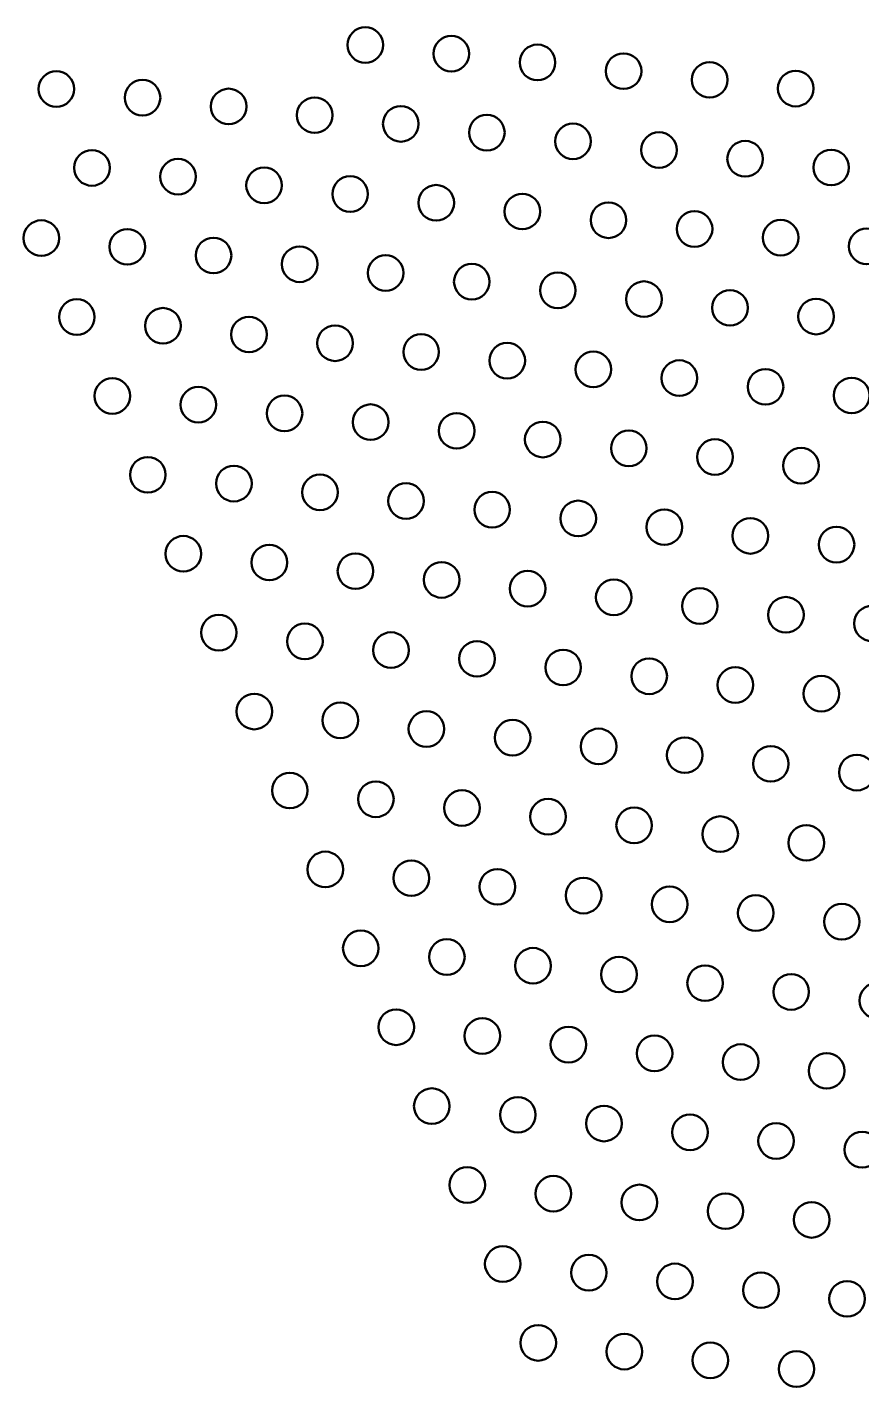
# Model space of a CAD drawing. Header units: inches. Extents: x 17.2 to 30.9, y 2 to 10.
# Drawn here: x 19.908 to 21.047, y 5.154 to 7.01 of the extents above; entities that cross this region are included whole.
import ezdxf

# ---------------------------------------------------------------- set-up
doc = ezdxf.new("R2010")
doc.units = ezdxf.units.IN
doc.header["$MEASUREMENT"] = 0
doc.layers.add('Visible', color=7, linetype='Continuous', lineweight=0)

# ---------------------------------------------------------------- blocks, each defined once
blk = doc.blocks.new('Block_1792')
at = {"layer": 'Visible', "color": 7, "lineweight": 50}
blk.add_circle((20.9583, 5.1781), 0.0243, dxfattribs=at)
blk = doc.blocks.new('Block_1793')
at = {"layer": 'Visible', "color": 7, "lineweight": 50}
blk.add_circle((20.8408, 5.19), 0.0243, dxfattribs=at)
blk = doc.blocks.new('Block_1794')
at = {"layer": 'Visible', "color": 7, "lineweight": 50}
blk.add_circle((20.7233, 5.2019), 0.0243, dxfattribs=at)
blk = doc.blocks.new('Block_1795')
at = {"layer": 'Visible', "color": 7, "lineweight": 50}
blk.add_circle((20.6058, 5.2138), 0.0243, dxfattribs=at)
blk = doc.blocks.new('Block_1810')
at = {"layer": 'Visible', "color": 7, "lineweight": 50}
blk.add_circle((21.0274, 5.2739), 0.0243, dxfattribs=at)
blk = doc.blocks.new('Block_1811')
at = {"layer": 'Visible', "color": 7, "lineweight": 50}
blk.add_circle((20.9099, 5.2858), 0.0243, dxfattribs=at)
blk = doc.blocks.new('Block_1812')
at = {"layer": 'Visible', "color": 7, "lineweight": 50}
blk.add_circle((20.7924, 5.2977), 0.0243, dxfattribs=at)
blk = doc.blocks.new('Block_1813')
at = {"layer": 'Visible', "color": 7, "lineweight": 50}
blk.add_circle((20.6749, 5.3096), 0.0243, dxfattribs=at)
blk = doc.blocks.new('Block_1814')
at = {"layer": 'Visible', "color": 7, "lineweight": 50}
blk.add_circle((20.5574, 5.3215), 0.0243, dxfattribs=at)
blk = doc.blocks.new('Block_1831')
at = {"layer": 'Visible', "color": 7, "lineweight": 50}
blk.add_circle((20.979, 5.3817), 0.0243, dxfattribs=at)
blk = doc.blocks.new('Block_1832')
at = {"layer": 'Visible', "color": 7, "lineweight": 50}
blk.add_circle((20.8614, 5.3936), 0.0243, dxfattribs=at)
blk = doc.blocks.new('Block_1833')
at = {"layer": 'Visible', "color": 7, "lineweight": 50}
blk.add_circle((20.7439, 5.4055), 0.0243, dxfattribs=at)
blk = doc.blocks.new('Block_1834')
at = {"layer": 'Visible', "color": 7, "lineweight": 50}
blk.add_circle((20.6264, 5.4174), 0.0243, dxfattribs=at)
blk = doc.blocks.new('Block_1835')
at = {"layer": 'Visible', "color": 7, "lineweight": 50}
blk.add_circle((20.5089, 5.4293), 0.0243, dxfattribs=at)
blk = doc.blocks.new('Block_1853')
at = {"layer": 'Visible', "color": 7, "lineweight": 50}
blk.add_circle((21.048, 5.4775), 0.0243, dxfattribs=at)
blk = doc.blocks.new('Block_1854')
at = {"layer": 'Visible', "color": 7, "lineweight": 50}
blk.add_circle((20.9305, 5.4894), 0.0243, dxfattribs=at)
blk = doc.blocks.new('Block_1855')
at = {"layer": 'Visible', "color": 7, "lineweight": 50}
blk.add_circle((20.813, 5.5013), 0.0243, dxfattribs=at)
blk = doc.blocks.new('Block_1856')
at = {"layer": 'Visible', "color": 7, "lineweight": 50}
blk.add_circle((20.6955, 5.5132), 0.0243, dxfattribs=at)
blk = doc.blocks.new('Block_1857')
at = {"layer": 'Visible', "color": 7, "lineweight": 50}
blk.add_circle((20.578, 5.5251), 0.0243, dxfattribs=at)
blk = doc.blocks.new('Block_1858')
at = {"layer": 'Visible', "color": 7, "lineweight": 50}
blk.add_circle((20.4605, 5.537), 0.0243, dxfattribs=at)
blk = doc.blocks.new('Block_1878')
at = {"layer": 'Visible', "color": 7, "lineweight": 50}
blk.add_circle((20.9996, 5.5852), 0.0243, dxfattribs=at)
blk = doc.blocks.new('Block_1879')
at = {"layer": 'Visible', "color": 7, "lineweight": 50}
blk.add_circle((20.8821, 5.5971), 0.0243, dxfattribs=at)
blk = doc.blocks.new('Block_1880')
at = {"layer": 'Visible', "color": 7, "lineweight": 50}
blk.add_circle((20.7646, 5.609), 0.0243, dxfattribs=at)
blk = doc.blocks.new('Block_1881')
at = {"layer": 'Visible', "color": 7, "lineweight": 50}
blk.add_circle((20.647, 5.6209), 0.0243, dxfattribs=at)
blk = doc.blocks.new('Block_1882')
at = {"layer": 'Visible', "color": 7, "lineweight": 50}
blk.add_circle((20.5295, 5.6328), 0.0243, dxfattribs=at)
blk = doc.blocks.new('Block_1883')
at = {"layer": 'Visible', "color": 7, "lineweight": 50}
blk.add_circle((20.412, 5.6447), 0.0243, dxfattribs=at)
blk = doc.blocks.new('Block_1905')
at = {"layer": 'Visible', "color": 7, "lineweight": 50}
blk.add_circle((21.0686, 5.681), 0.0243, dxfattribs=at)
blk = doc.blocks.new('Block_1906')
at = {"layer": 'Visible', "color": 7, "lineweight": 50}
blk.add_circle((20.9511, 5.6929), 0.0243, dxfattribs=at)
blk = doc.blocks.new('Block_1907')
at = {"layer": 'Visible', "color": 7, "lineweight": 50}
blk.add_circle((20.8336, 5.7048), 0.0243, dxfattribs=at)
blk = doc.blocks.new('Block_1908')
at = {"layer": 'Visible', "color": 7, "lineweight": 50}
blk.add_circle((20.7161, 5.7167), 0.0243, dxfattribs=at)
blk = doc.blocks.new('Block_1909')
at = {"layer": 'Visible', "color": 7, "lineweight": 50}
blk.add_circle((20.5986, 5.7286), 0.0243, dxfattribs=at)
blk = doc.blocks.new('Block_1910')
at = {"layer": 'Visible', "color": 7, "lineweight": 50}
blk.add_circle((20.4811, 5.7405), 0.0243, dxfattribs=at)
blk = doc.blocks.new('Block_1911')
at = {"layer": 'Visible', "color": 7, "lineweight": 50}
blk.add_circle((20.3636, 5.7524), 0.0243, dxfattribs=at)
blk = doc.blocks.new('Block_1934')
at = {"layer": 'Visible', "color": 7, "lineweight": 50}
blk.add_circle((21.0202, 5.7887), 0.0243, dxfattribs=at)
blk = doc.blocks.new('Block_1935')
at = {"layer": 'Visible', "color": 7, "lineweight": 50}
blk.add_circle((20.9027, 5.8006), 0.0243, dxfattribs=at)
blk = doc.blocks.new('Block_1936')
at = {"layer": 'Visible', "color": 7, "lineweight": 50}
blk.add_circle((20.7852, 5.8125), 0.0243, dxfattribs=at)
blk = doc.blocks.new('Block_1937')
at = {"layer": 'Visible', "color": 7, "lineweight": 50}
blk.add_circle((20.6677, 5.8244), 0.0243, dxfattribs=at)
blk = doc.blocks.new('Block_1938')
at = {"layer": 'Visible', "color": 7, "lineweight": 50}
blk.add_circle((20.5501, 5.8363), 0.0243, dxfattribs=at)
blk = doc.blocks.new('Block_1939')
at = {"layer": 'Visible', "color": 7, "lineweight": 50}
blk.add_circle((20.4326, 5.8482), 0.0243, dxfattribs=at)
blk = doc.blocks.new('Block_1940')
at = {"layer": 'Visible', "color": 7, "lineweight": 50}
blk.add_circle((20.3151, 5.8601), 0.0243, dxfattribs=at)
blk = doc.blocks.new('Block_1963')
at = {"layer": 'Visible', "color": 7, "lineweight": 50}
blk.add_circle((20.9717, 5.8964), 0.0243, dxfattribs=at)
blk = doc.blocks.new('Block_1964')
at = {"layer": 'Visible', "color": 7, "lineweight": 50}
blk.add_circle((20.8542, 5.9083), 0.0243, dxfattribs=at)
blk = doc.blocks.new('Block_1965')
at = {"layer": 'Visible', "color": 7, "lineweight": 50}
blk.add_circle((20.7367, 5.9202), 0.0243, dxfattribs=at)
blk = doc.blocks.new('Block_1966')
at = {"layer": 'Visible', "color": 7, "lineweight": 50}
blk.add_circle((20.6192, 5.9321), 0.0243, dxfattribs=at)
blk = doc.blocks.new('Block_1967')
at = {"layer": 'Visible', "color": 7, "lineweight": 50}
blk.add_circle((20.5017, 5.944), 0.0243, dxfattribs=at)
blk = doc.blocks.new('Block_1968')
at = {"layer": 'Visible', "color": 7, "lineweight": 50}
blk.add_circle((20.3842, 5.9559), 0.0243, dxfattribs=at)
blk = doc.blocks.new('Block_1969')
at = {"layer": 'Visible', "color": 7, "lineweight": 50}
blk.add_circle((20.2667, 5.9678), 0.0243, dxfattribs=at)
blk = doc.blocks.new('Block_1991')
at = {"layer": 'Visible', "color": 7, "lineweight": 50}
blk.add_circle((21.0408, 5.9923), 0.0243, dxfattribs=at)
blk = doc.blocks.new('Block_1992')
at = {"layer": 'Visible', "color": 7, "lineweight": 50}
blk.add_circle((20.9233, 6.0042), 0.0243, dxfattribs=at)
blk = doc.blocks.new('Block_1993')
at = {"layer": 'Visible', "color": 7, "lineweight": 50}
blk.add_circle((20.8058, 6.0161), 0.0243, dxfattribs=at)
blk = doc.blocks.new('Block_1994')
at = {"layer": 'Visible', "color": 7, "lineweight": 50}
blk.add_circle((20.6883, 6.028), 0.0243, dxfattribs=at)
blk = doc.blocks.new('Block_1995')
at = {"layer": 'Visible', "color": 7, "lineweight": 50}
blk.add_circle((20.5708, 6.0399), 0.0243, dxfattribs=at)
blk = doc.blocks.new('Block_1996')
at = {"layer": 'Visible', "color": 7, "lineweight": 50}
blk.add_circle((20.4532, 6.0518), 0.0243, dxfattribs=at)
blk = doc.blocks.new('Block_1997')
at = {"layer": 'Visible', "color": 7, "lineweight": 50}
blk.add_circle((20.3357, 6.0637), 0.0243, dxfattribs=at)
blk = doc.blocks.new('Block_1998')
at = {"layer": 'Visible', "color": 7, "lineweight": 50}
blk.add_circle((20.2182, 6.0756), 0.0243, dxfattribs=at)
blk = doc.blocks.new('Block_2021')
at = {"layer": 'Visible', "color": 7, "lineweight": 50}
blk.add_circle((20.9923, 6.1), 0.0243, dxfattribs=at)
blk = doc.blocks.new('Block_2022')
at = {"layer": 'Visible', "color": 7, "lineweight": 50}
blk.add_circle((20.8748, 6.1119), 0.0243, dxfattribs=at)
blk = doc.blocks.new('Block_2023')
at = {"layer": 'Visible', "color": 7, "lineweight": 50}
blk.add_circle((20.7573, 6.1238), 0.0243, dxfattribs=at)
blk = doc.blocks.new('Block_2024')
at = {"layer": 'Visible', "color": 7, "lineweight": 50}
blk.add_circle((20.6398, 6.1357), 0.0243, dxfattribs=at)
blk = doc.blocks.new('Block_2025')
at = {"layer": 'Visible', "color": 7, "lineweight": 50}
blk.add_circle((20.5223, 6.1476), 0.0243, dxfattribs=at)
blk = doc.blocks.new('Block_2026')
at = {"layer": 'Visible', "color": 7, "lineweight": 50}
blk.add_circle((20.4048, 6.1595), 0.0243, dxfattribs=at)
blk = doc.blocks.new('Block_2027')
at = {"layer": 'Visible', "color": 7, "lineweight": 50}
blk.add_circle((20.2873, 6.1714), 0.0243, dxfattribs=at)
blk = doc.blocks.new('Block_2028')
at = {"layer": 'Visible', "color": 7, "lineweight": 50}
blk.add_circle((20.1698, 6.1833), 0.0243, dxfattribs=at)
blk = doc.blocks.new('Block_2050')
at = {"layer": 'Visible', "color": 7, "lineweight": 50}
blk.add_circle((21.0614, 6.1958), 0.0243, dxfattribs=at)
blk = doc.blocks.new('Block_2051')
at = {"layer": 'Visible', "color": 7, "lineweight": 50}
blk.add_circle((20.9439, 6.2077), 0.0243, dxfattribs=at)
blk = doc.blocks.new('Block_2052')
at = {"layer": 'Visible', "color": 7, "lineweight": 50}
blk.add_circle((20.8264, 6.2196), 0.0243, dxfattribs=at)
blk = doc.blocks.new('Block_2053')
at = {"layer": 'Visible', "color": 7, "lineweight": 50}
blk.add_circle((20.7089, 6.2315), 0.0243, dxfattribs=at)
blk = doc.blocks.new('Block_2054')
at = {"layer": 'Visible', "color": 7, "lineweight": 50}
blk.add_circle((20.5914, 6.2434), 0.0243, dxfattribs=at)
blk = doc.blocks.new('Block_2055')
at = {"layer": 'Visible', "color": 7, "lineweight": 50}
blk.add_circle((20.4739, 6.2553), 0.0243, dxfattribs=at)
blk = doc.blocks.new('Block_2056')
at = {"layer": 'Visible', "color": 7, "lineweight": 50}
blk.add_circle((20.3563, 6.2672), 0.0243, dxfattribs=at)
blk = doc.blocks.new('Block_2057')
at = {"layer": 'Visible', "color": 7, "lineweight": 50}
blk.add_circle((20.2388, 6.2791), 0.0243, dxfattribs=at)
blk = doc.blocks.new('Block_2058')
at = {"layer": 'Visible', "color": 7, "lineweight": 50}
blk.add_circle((20.1213, 6.291), 0.0243, dxfattribs=at)
blk = doc.blocks.new('Block_2080')
at = {"layer": 'Visible', "color": 7, "lineweight": 50}
blk.add_circle((21.013, 6.3035), 0.0243, dxfattribs=at)
blk = doc.blocks.new('Block_2081')
at = {"layer": 'Visible', "color": 7, "lineweight": 50}
blk.add_circle((20.8954, 6.3154), 0.0243, dxfattribs=at)
blk = doc.blocks.new('Block_2082')
at = {"layer": 'Visible', "color": 7, "lineweight": 50}
blk.add_circle((20.7779, 6.3273), 0.0243, dxfattribs=at)
blk = doc.blocks.new('Block_2083')
at = {"layer": 'Visible', "color": 7, "lineweight": 50}
blk.add_circle((20.6604, 6.3392), 0.0243, dxfattribs=at)
blk = doc.blocks.new('Block_2084')
at = {"layer": 'Visible', "color": 7, "lineweight": 50}
blk.add_circle((20.5429, 6.3511), 0.0243, dxfattribs=at)
blk = doc.blocks.new('Block_2085')
at = {"layer": 'Visible', "color": 7, "lineweight": 50}
blk.add_circle((20.4254, 6.363), 0.0243, dxfattribs=at)
blk = doc.blocks.new('Block_2086')
at = {"layer": 'Visible', "color": 7, "lineweight": 50}
blk.add_circle((20.3079, 6.3749), 0.0243, dxfattribs=at)
blk = doc.blocks.new('Block_2087')
at = {"layer": 'Visible', "color": 7, "lineweight": 50}
blk.add_circle((20.1904, 6.3868), 0.0243, dxfattribs=at)
blk = doc.blocks.new('Block_2088')
at = {"layer": 'Visible', "color": 7, "lineweight": 50}
blk.add_circle((20.0729, 6.3987), 0.0243, dxfattribs=at)
blk = doc.blocks.new('Block_2111')
at = {"layer": 'Visible', "color": 7, "lineweight": 50}
blk.add_circle((20.9645, 6.4112), 0.0243, dxfattribs=at)
blk = doc.blocks.new('Block_2112')
at = {"layer": 'Visible', "color": 7, "lineweight": 50}
blk.add_circle((20.847, 6.4231), 0.0243, dxfattribs=at)
blk = doc.blocks.new('Block_2113')
at = {"layer": 'Visible', "color": 7, "lineweight": 50}
blk.add_circle((20.7295, 6.435), 0.0243, dxfattribs=at)
blk = doc.blocks.new('Block_2114')
at = {"layer": 'Visible', "color": 7, "lineweight": 50}
blk.add_circle((20.612, 6.4469), 0.0243, dxfattribs=at)
blk = doc.blocks.new('Block_2115')
at = {"layer": 'Visible', "color": 7, "lineweight": 50}
blk.add_circle((20.4945, 6.4588), 0.0243, dxfattribs=at)
blk = doc.blocks.new('Block_2116')
at = {"layer": 'Visible', "color": 7, "lineweight": 50}
blk.add_circle((20.377, 6.4707), 0.0243, dxfattribs=at)
blk = doc.blocks.new('Block_2117')
at = {"layer": 'Visible', "color": 7, "lineweight": 50}
blk.add_circle((20.2595, 6.4826), 0.0243, dxfattribs=at)
blk = doc.blocks.new('Block_2118')
at = {"layer": 'Visible', "color": 7, "lineweight": 50}
blk.add_circle((20.1419, 6.4945), 0.0243, dxfattribs=at)
blk = doc.blocks.new('Block_2119')
at = {"layer": 'Visible', "color": 7, "lineweight": 50}
blk.add_circle((20.0244, 6.5064), 0.0243, dxfattribs=at)
blk = doc.blocks.new('Block_2141')
at = {"layer": 'Visible', "color": 7, "lineweight": 50}
blk.add_circle((21.0336, 6.507), 0.0243, dxfattribs=at)
blk = doc.blocks.new('Block_2142')
at = {"layer": 'Visible', "color": 7, "lineweight": 50}
blk.add_circle((20.9161, 6.5189), 0.0243, dxfattribs=at)
blk = doc.blocks.new('Block_2143')
at = {"layer": 'Visible', "color": 7, "lineweight": 50}
blk.add_circle((20.7985, 6.5308), 0.0243, dxfattribs=at)
blk = doc.blocks.new('Block_2144')
at = {"layer": 'Visible', "color": 7, "lineweight": 50}
blk.add_circle((20.681, 6.5427), 0.0243, dxfattribs=at)
blk = doc.blocks.new('Block_2145')
at = {"layer": 'Visible', "color": 7, "lineweight": 50}
blk.add_circle((20.5635, 6.5546), 0.0243, dxfattribs=at)
blk = doc.blocks.new('Block_2146')
at = {"layer": 'Visible', "color": 7, "lineweight": 50}
blk.add_circle((20.446, 6.5665), 0.0243, dxfattribs=at)
blk = doc.blocks.new('Block_2147')
at = {"layer": 'Visible', "color": 7, "lineweight": 50}
blk.add_circle((20.3285, 6.5784), 0.0243, dxfattribs=at)
blk = doc.blocks.new('Block_2148')
at = {"layer": 'Visible', "color": 7, "lineweight": 50}
blk.add_circle((20.211, 6.5903), 0.0243, dxfattribs=at)
blk = doc.blocks.new('Block_2149')
at = {"layer": 'Visible', "color": 7, "lineweight": 50}
blk.add_circle((20.0935, 6.6022), 0.0243, dxfattribs=at)
blk = doc.blocks.new('Block_2150')
at = {"layer": 'Visible', "color": 7, "lineweight": 50}
blk.add_circle((19.976, 6.6141), 0.0243, dxfattribs=at)
blk = doc.blocks.new('Block_2172')
at = {"layer": 'Visible', "color": 7, "lineweight": 50}
blk.add_circle((20.9851, 6.6148), 0.0243, dxfattribs=at)
blk = doc.blocks.new('Block_2173')
at = {"layer": 'Visible', "color": 7, "lineweight": 50}
blk.add_circle((20.8676, 6.6267), 0.0243, dxfattribs=at)
blk = doc.blocks.new('Block_2174')
at = {"layer": 'Visible', "color": 7, "lineweight": 50}
blk.add_circle((20.7501, 6.6386), 0.0243, dxfattribs=at)
blk = doc.blocks.new('Block_2175')
at = {"layer": 'Visible', "color": 7, "lineweight": 50}
blk.add_circle((20.6326, 6.6505), 0.0243, dxfattribs=at)
blk = doc.blocks.new('Block_2176')
at = {"layer": 'Visible', "color": 7, "lineweight": 50}
blk.add_circle((20.5151, 6.6624), 0.0243, dxfattribs=at)
blk = doc.blocks.new('Block_2177')
at = {"layer": 'Visible', "color": 7, "lineweight": 50}
blk.add_circle((20.3976, 6.6743), 0.0243, dxfattribs=at)
blk = doc.blocks.new('Block_2178')
at = {"layer": 'Visible', "color": 7, "lineweight": 50}
blk.add_circle((20.2801, 6.6862), 0.0243, dxfattribs=at)
blk = doc.blocks.new('Block_2179')
at = {"layer": 'Visible', "color": 7, "lineweight": 50}
blk.add_circle((20.1626, 6.6981), 0.0243, dxfattribs=at)
blk = doc.blocks.new('Block_2180')
at = {"layer": 'Visible', "color": 7, "lineweight": 50}
blk.add_circle((20.045, 6.71), 0.0243, dxfattribs=at)
blk = doc.blocks.new('Block_2181')
at = {"layer": 'Visible', "color": 7, "lineweight": 50}
blk.add_circle((19.9275, 6.7219), 0.0243, dxfattribs=at)
blk = doc.blocks.new('Block_2202')
at = {"layer": 'Visible', "color": 7, "lineweight": 50}
blk.add_circle((21.0542, 6.7106), 0.0243, dxfattribs=at)
blk = doc.blocks.new('Block_2203')
at = {"layer": 'Visible', "color": 7, "lineweight": 50}
blk.add_circle((20.9367, 6.7225), 0.0243, dxfattribs=at)
blk = doc.blocks.new('Block_2204')
at = {"layer": 'Visible', "color": 7, "lineweight": 50}
blk.add_circle((20.8192, 6.7344), 0.0243, dxfattribs=at)
blk = doc.blocks.new('Block_2205')
at = {"layer": 'Visible', "color": 7, "lineweight": 50}
blk.add_circle((20.7017, 6.7463), 0.0243, dxfattribs=at)
blk = doc.blocks.new('Block_2206')
at = {"layer": 'Visible', "color": 7, "lineweight": 50}
blk.add_circle((20.5841, 6.7582), 0.0243, dxfattribs=at)
blk = doc.blocks.new('Block_2207')
at = {"layer": 'Visible', "color": 7, "lineweight": 50}
blk.add_circle((20.4666, 6.7701), 0.0243, dxfattribs=at)
blk = doc.blocks.new('Block_2208')
at = {"layer": 'Visible', "color": 7, "lineweight": 50}
blk.add_circle((20.3491, 6.782), 0.0243, dxfattribs=at)
blk = doc.blocks.new('Block_2209')
at = {"layer": 'Visible', "color": 7, "lineweight": 50}
blk.add_circle((20.2316, 6.7939), 0.0243, dxfattribs=at)
blk = doc.blocks.new('Block_2210')
at = {"layer": 'Visible', "color": 7, "lineweight": 50}
blk.add_circle((20.1141, 6.8058), 0.0243, dxfattribs=at)
blk = doc.blocks.new('Block_2211')
at = {"layer": 'Visible', "color": 7, "lineweight": 50}
blk.add_circle((19.9966, 6.8177), 0.0243, dxfattribs=at)
blk = doc.blocks.new('Block_2234')
at = {"layer": 'Visible', "color": 7, "lineweight": 50}
blk.add_circle((21.0057, 6.8183), 0.0243, dxfattribs=at)
blk = doc.blocks.new('Block_2235')
at = {"layer": 'Visible', "color": 7, "lineweight": 50}
blk.add_circle((20.8882, 6.8302), 0.0243, dxfattribs=at)
blk = doc.blocks.new('Block_2236')
at = {"layer": 'Visible', "color": 7, "lineweight": 50}
blk.add_circle((20.7707, 6.8421), 0.0243, dxfattribs=at)
blk = doc.blocks.new('Block_2237')
at = {"layer": 'Visible', "color": 7, "lineweight": 50}
blk.add_circle((20.6532, 6.854), 0.0243, dxfattribs=at)
blk = doc.blocks.new('Block_2238')
at = {"layer": 'Visible', "color": 7, "lineweight": 50}
blk.add_circle((20.5357, 6.8659), 0.0243, dxfattribs=at)
blk = doc.blocks.new('Block_2239')
at = {"layer": 'Visible', "color": 7, "lineweight": 50}
blk.add_circle((20.4182, 6.8778), 0.0243, dxfattribs=at)
blk = doc.blocks.new('Block_2240')
at = {"layer": 'Visible', "color": 7, "lineweight": 50}
blk.add_circle((20.3007, 6.8897), 0.0243, dxfattribs=at)
blk = doc.blocks.new('Block_2241')
at = {"layer": 'Visible', "color": 7, "lineweight": 50}
blk.add_circle((20.1832, 6.9016), 0.0243, dxfattribs=at)
blk = doc.blocks.new('Block_2242')
at = {"layer": 'Visible', "color": 7, "lineweight": 50}
blk.add_circle((20.0657, 6.9135), 0.0243, dxfattribs=at)
blk = doc.blocks.new('Block_2243')
at = {"layer": 'Visible', "color": 7, "lineweight": 50}
blk.add_circle((19.9481, 6.9254), 0.0243, dxfattribs=at)
blk = doc.blocks.new('Block_2266')
at = {"layer": 'Visible', "color": 7, "lineweight": 50}
blk.add_circle((20.9573, 6.926), 0.0243, dxfattribs=at)
blk = doc.blocks.new('Block_2267')
at = {"layer": 'Visible', "color": 7, "lineweight": 50}
blk.add_circle((20.8398, 6.9379), 0.0243, dxfattribs=at)
blk = doc.blocks.new('Block_2268')
at = {"layer": 'Visible', "color": 7, "lineweight": 50}
blk.add_circle((20.7223, 6.9498), 0.0243, dxfattribs=at)
blk = doc.blocks.new('Block_2269')
at = {"layer": 'Visible', "color": 7, "lineweight": 50}
blk.add_circle((20.6048, 6.9617), 0.0243, dxfattribs=at)
blk = doc.blocks.new('Block_2270')
at = {"layer": 'Visible', "color": 7, "lineweight": 50}
blk.add_circle((20.4872, 6.9736), 0.0243, dxfattribs=at)
blk = doc.blocks.new('Block_2271')
at = {"layer": 'Visible', "color": 7, "lineweight": 50}
blk.add_circle((20.3697, 6.9855), 0.0243, dxfattribs=at)

msp = doc.modelspace()

# ---------------------------------------------------------------- block references
at = {"layer": 'Visible'}
for name in ['Block_2271', 'Block_2270', 'Block_2269', 'Block_2268', 'Block_2267', 'Block_2243', 'Block_2266', 'Block_2242', 'Block_2241', 'Block_2240', 'Block_2239', 'Block_2238', 'Block_2237', 'Block_2236', 'Block_2235', 'Block_2211', 'Block_2210', 'Block_2234', 'Block_2209', 'Block_2208', 'Block_2207', 'Block_2206', 'Block_2205', 'Block_2204', 'Block_2181', 'Block_2203', 'Block_2180', 'Block_2179', 'Block_2202', 'Block_2178', 'Block_2177', 'Block_2176', 'Block_2175', 'Block_2174', 'Block_2173', 'Block_2150', 'Block_2149', 'Block_2172', 'Block_2148', 'Block_2147', 'Block_2146', 'Block_2145', 'Block_2144', 'Block_2143', 'Block_2142', 'Block_2119', 'Block_2118', 'Block_2141', 'Block_2117', 'Block_2116', 'Block_2115', 'Block_2114', 'Block_2113', 'Block_2112', 'Block_2088', 'Block_2111', 'Block_2087', 'Block_2086', 'Block_2085', 'Block_2084', 'Block_2083', 'Block_2082', 'Block_2081', 'Block_2058', 'Block_2080', 'Block_2057', 'Block_2056', 'Block_2055', 'Block_2054', 'Block_2053', 'Block_2052', 'Block_2051', 'Block_2050', 'Block_2028', 'Block_2027', 'Block_2026', 'Block_2025', 'Block_2024', 'Block_2023', 'Block_2022', 'Block_2021', 'Block_1998', 'Block_1997', 'Block_1996', 'Block_1995', 'Block_1994', 'Block_1993', 'Block_1992', 'Block_1991', 'Block_1969', 'Block_1968', 'Block_1967', 'Block_1966', 'Block_1965', 'Block_1964', 'Block_1963', 'Block_1940', 'Block_1939', 'Block_1938', 'Block_1937', 'Block_1936', 'Block_1935', 'Block_1934', 'Block_1911', 'Block_1910', 'Block_1909', 'Block_1908', 'Block_1907', 'Block_1906', 'Block_1905', 'Block_1883', 'Block_1882', 'Block_1881', 'Block_1880', 'Block_1879', 'Block_1878', 'Block_1858', 'Block_1857', 'Block_1856', 'Block_1855', 'Block_1854', 'Block_1853', 'Block_1835', 'Block_1834', 'Block_1833', 'Block_1832', 'Block_1831', 'Block_1814', 'Block_1813', 'Block_1812', 'Block_1811', 'Block_1810', 'Block_1795', 'Block_1794', 'Block_1793', 'Block_1792']:
    msp.add_blockref(name, (0, 0), dxfattribs=at)

doc.saveas('drawing.dxf')
